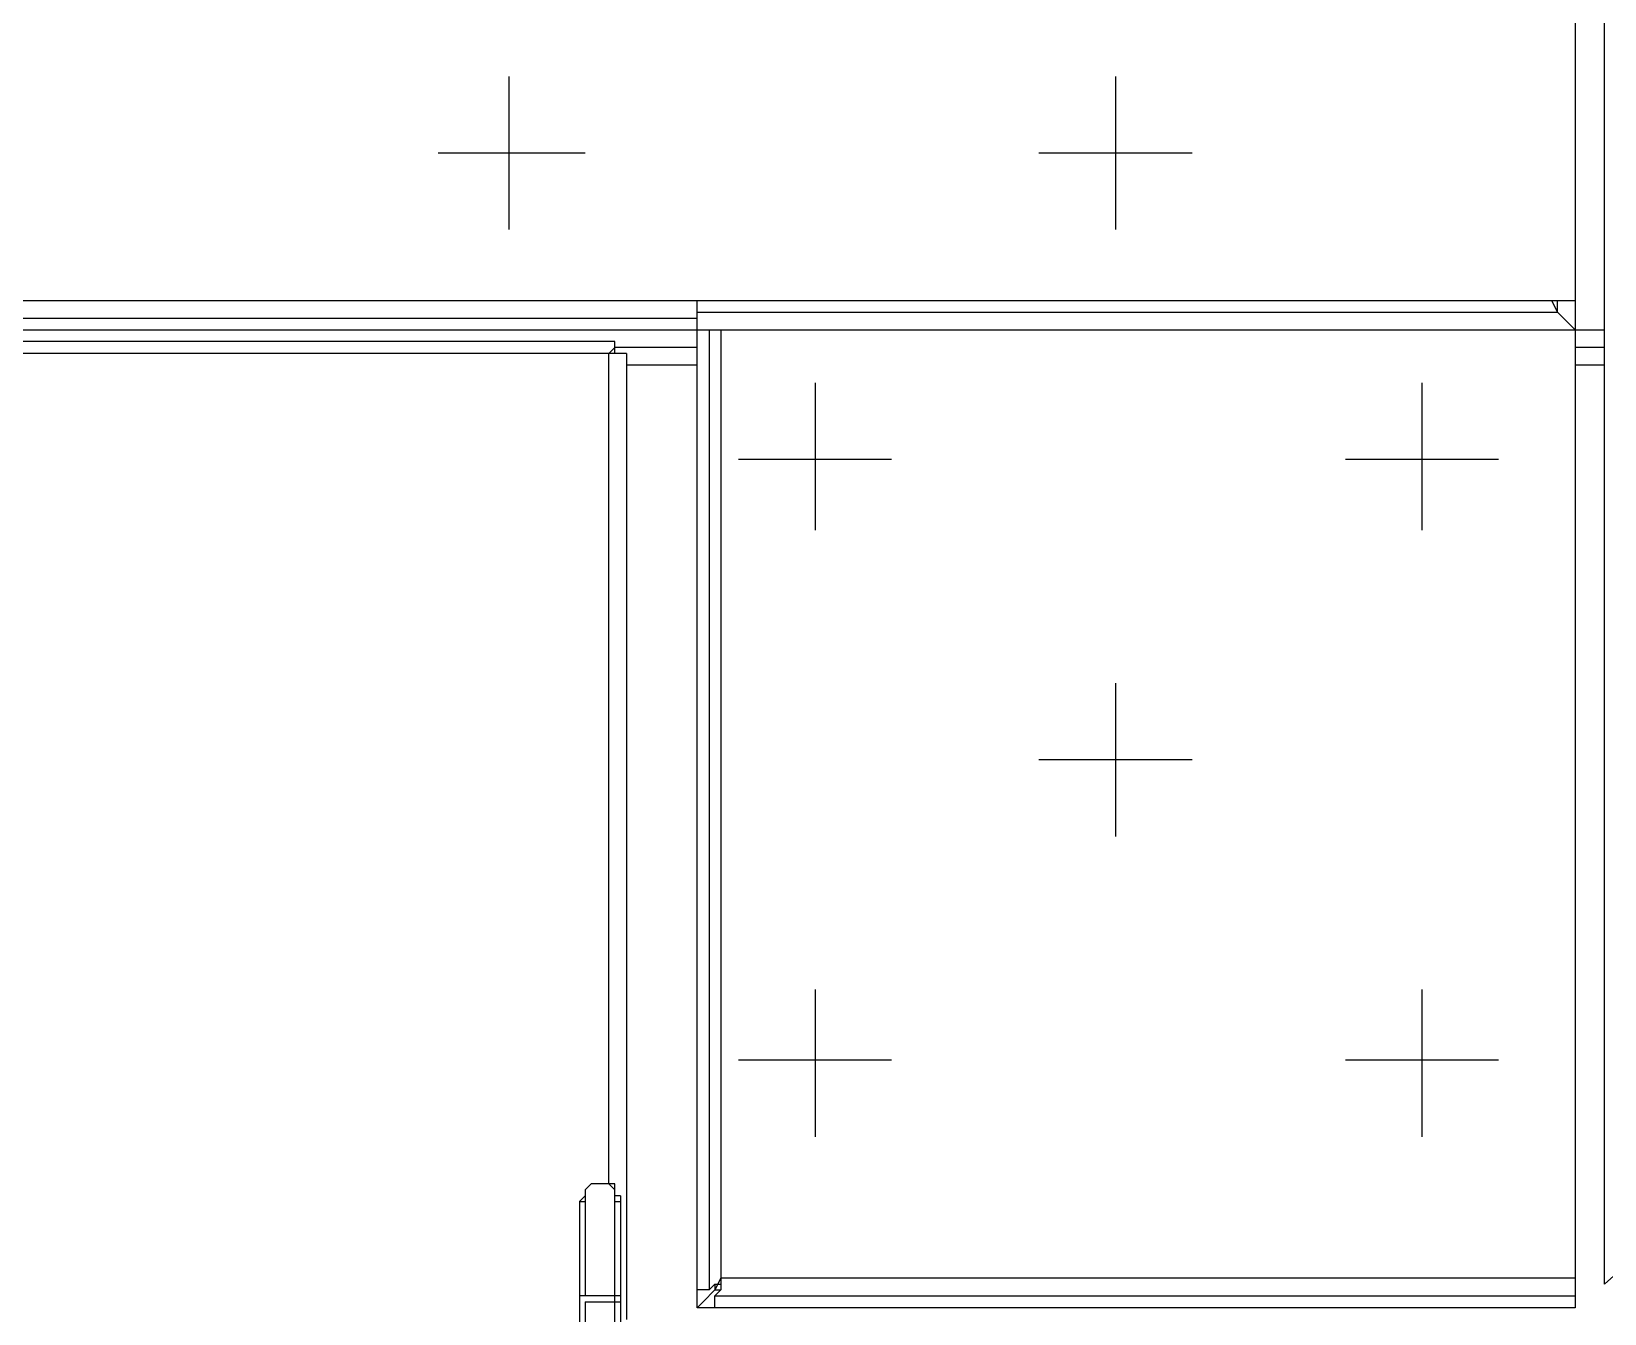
# Model space of a CAD drawing. Header units: millimetres. Extents: x -62354 to 129108, y -71259 to 35407.
# Drawn here: x 14100.1 to 14429.8, y -4777.2 to -4508.4 of the extents above; entities that cross this region are included whole.
import ezdxf

# ---------------------------------------------------------------- set-up
doc = ezdxf.new("R2010")
doc.units = ezdxf.units.MM
doc.header["$MEASUREMENT"] = 0
doc.layers.add('1st FL Layout xrf$0$CR-Machine', color=7, linetype='Continuous', transparency=0.5)

# ---------------------------------------------------------------- blocks, each defined once
blk = doc.blocks.new('1st FL Layout xrf$0$M6')
for p, q in [((-9201.24918, 1893.90861), (-9201.24918, 1893.01828)), ((-9202.60751, 1893.22944), (-9201.24918, 1893.22944)), ((-9201.44799, 1893.21833), (-9202.18272, 1893.21833)), ((-9201.45663, 1893.04298), (-9201.45663, 1893.02075)), ((-9201.44922, 1893.04174), (-9201.44922, 1893.00346)), ((-9201.44922, 1893.02075), (-9201.45786, 1893.02075)), ((-9201.45663, 1893.01952), (-9201.45663, 1893.00223))]:
    blk.add_line(p, q)
for points in [[(-9201.243, 1893.02322), (-9201.243, 1893.90861)], [(-9201.43317, 1893.01828), (-9201.43317, 1893.22944)], [(-9201.25412, 1893.22944), (-9201.25288, 1893.22697), (-9201.25288, 1893.22944)], [(-9202.18148, 1893.22574), (-9201.43317, 1893.22574)], [(-9201.43317, 1893.22697), (-9201.25288, 1893.22697)], [(-9201.25288, 1893.22697), (-9201.24918, 1893.22327)], [(-9202.18272, 1893.22327), (-9201.243, 1893.22327)], [(-9201.4307, 1893.22327), (-9201.4307, 1893.02199), (-9201.43317, 1893.02199)], [(-9201.42823, 1893.22327), (-9201.42823, 1893.02199), (-9201.42946, 1893.02075)], [(-9201.45046, 1893.2208), (-9202.18272, 1893.2208)], [(-9201.45046, 1893.21956), (-9201.45169, 1893.21833)], [(-9201.45169, 1893.04421), (-9201.45169, 1893.21833)], [(-9201.45046, 1893.21833), (-9201.45046, 1893.2208)], [(-9201.43317, 1893.21956), (-9201.45046, 1893.21956)], [(-9201.44799, 1893.21833), (-9201.44799, 1893.01581)], [(-9201.243, 1893.21956), (-9201.24918, 1893.21956)], [(-9201.43317, 1893.21586), (-9201.44799, 1893.21586)], [(-9201.243, 1893.21586), (-9201.24918, 1893.21586)], [(-9201.243, 1893.02322), (-9201.23189, 1893.0331), (-9201.22201, 1893.04174), (-9201.2109, 1893.05162), (-9201.18867, 1893.06891), (-9201.17755, 1893.07632), (-9201.16521, 1893.08496), (-9201.15286, 1893.09237), (-9201.14174, 1893.09978), (-9201.1294, 1893.10719), (-9201.11705, 1893.11337), (-9201.10346, 1893.11954), (-9201.07877, 1893.13189), (-9201.06518, 1893.13683), (-9201.0516, 1893.143)], [(-9201.45663, 1893.04298), (-9201.45539, 1893.04421)], [(-9201.45046, 1893.04421), (-9201.45539, 1893.04421)], [(-9201.45169, 1893.04421), (-9201.45046, 1893.04298)], [(-9201.45046, 1892.99976), (-9201.45046, 1893.04421)], [(-9201.45786, 1893.04051), (-9201.45663, 1893.04174)], [(-9201.45786, 1893.04051), (-9201.45663, 1893.04051)], [(-9201.45786, 1893.04051), (-9201.45786, 1893.0047), (-9201.45663, 1893.0047)], [(-9201.44922, 1893.04174), (-9201.45046, 1893.04174)], [(-9201.45046, 1893.04051), (-9201.44922, 1893.04051)], [(-9201.4307, 1893.02199), (-9201.42946, 1893.02322), (-9201.42823, 1893.02322)], [(-9201.42823, 1893.02446), (-9201.42946, 1893.02199)], [(-9201.42946, 1893.02322), (-9201.42946, 1893.02199), (-9201.42823, 1893.02199)], [(-9201.24918, 1893.02446), (-9201.42823, 1893.02446)], [(-9201.24918, 1893.01828), (-9201.43317, 1893.01828), (-9201.43193, 1893.01952), (-9201.42946, 1893.02199)], [(-9201.42946, 1893.01828), (-9201.42946, 1893.02075), (-9201.24918, 1893.02075)], [(-9201.45663, 1893.01952), (-9201.44922, 1893.01952)]]:
    blk.add_lwpolyline(points)
at = {"color": 253}
for points in [[(-9201.47268, 1893.27637), (-9201.47268, 1893.24426)], [(-9201.34549, 1893.27637), (-9201.34549, 1893.24426)], [(-9201.45663, 1893.26031), (-9201.4875, 1893.26031)], [(-9201.32944, 1893.26031), (-9201.36155, 1893.26031)], [(-9201.40847, 1893.21215), (-9201.40847, 1893.18128)], [(-9201.28128, 1893.21215), (-9201.28128, 1893.18128)], [(-9201.39242, 1893.1961), (-9201.42452, 1893.1961)], [(-9201.26523, 1893.1961), (-9201.29733, 1893.1961)], [(-9201.34549, 1893.14918), (-9201.34549, 1893.11707)], [(-9201.32944, 1893.13312), (-9201.36155, 1893.13312)], [(-9201.40847, 1893.08496), (-9201.40847, 1893.05409)], [(-9201.28128, 1893.08496), (-9201.28128, 1893.05409)], [(-9201.39242, 1893.07015), (-9201.42452, 1893.07015)], [(-9201.26523, 1893.07015), (-9201.29733, 1893.07015)]]:
    blk.add_lwpolyline(points, dxfattribs=at)
blk = doc.blocks.new('1st FL Layout xrf')
at = {"layer": '1st FL Layout xrf$0$CR-Machine', "xscale": 1000, "yscale": 1000, "zscale": 1000}
blk.add_blockref('1st FL Layout xrf$0$M6', (9215672.85, -1897794.25), dxfattribs=at)

msp = doc.modelspace()

# ---------------------------------------------------------------- block references
msp.add_blockref('1st FL Layout xrf', (0, 0))

doc.saveas('drawing.dxf')
